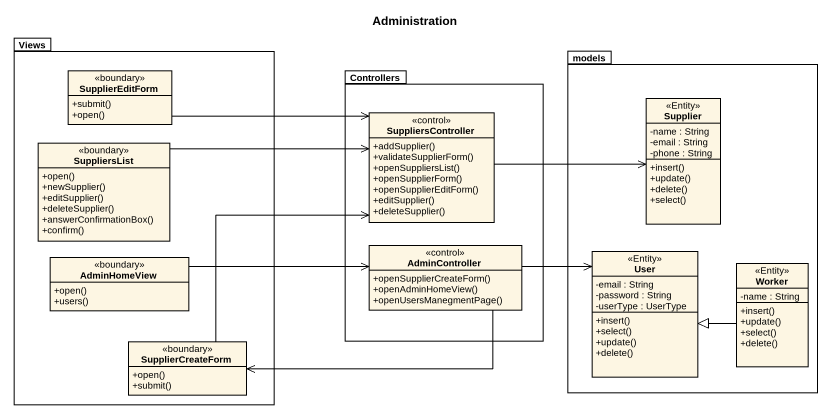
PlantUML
@startuml
title Administration
hide circle
hide empty members
skinparam classAttributeIconSize 0
package Views {
  class SupplierEditForm <<boundary>> {
    +submit()
    +open()
  }
  class SuppliersList <<boundary>> {
    +open()
    +newSupplier()
    +editSupplier()
    +deleteSupplier()
    +answerConfirmationBox()
    +confirm()
  }
  class AdminHomeView <<boundary>> {
    +open()
    +users()
  }
  class SupplierCreateForm <<boundary>> {
    +open()
    +submit()
  }
}
package Controllers {
  class SuppliersController <<control>> {
    +addSupplier()
    +validateSupplierForm()
    +openSuppliersList()
    +openSupplierForm()
    +openSupplierEditForm()
    +editSupplier()
    +deleteSupplier()
  }
  class AdminController <<control>> {
    +openSupplierCreateForm()
    +openAdminHomeView()
    +openUsersManegmentPage()
  }
}
package models {
  class Supplier <<Entity>> {
    -name : String
    -email : String
    -phone : String
    +insert()
    +update()
    +delete()
    +select()
  }
  class User <<Entity>> {
    -email : String
    -password : String
    -userType : UserType
    +insert()
    +select()
    +update()
    +delete()
  }
  class Worker <<Entity>> {
    -name : String
    +insert()
    +update()
    +select()
    +delete()
  }
}
SupplierEditForm -right-> SuppliersController
SuppliersController -right-> Supplier
SuppliersList -right-> SuppliersController
AdminHomeView -right-> AdminController
AdminController -right-> User
AdminController -left-> SupplierCreateForm
Worker -left-|> User
SupplierCreateForm -up-> SuppliersController
@enduml
